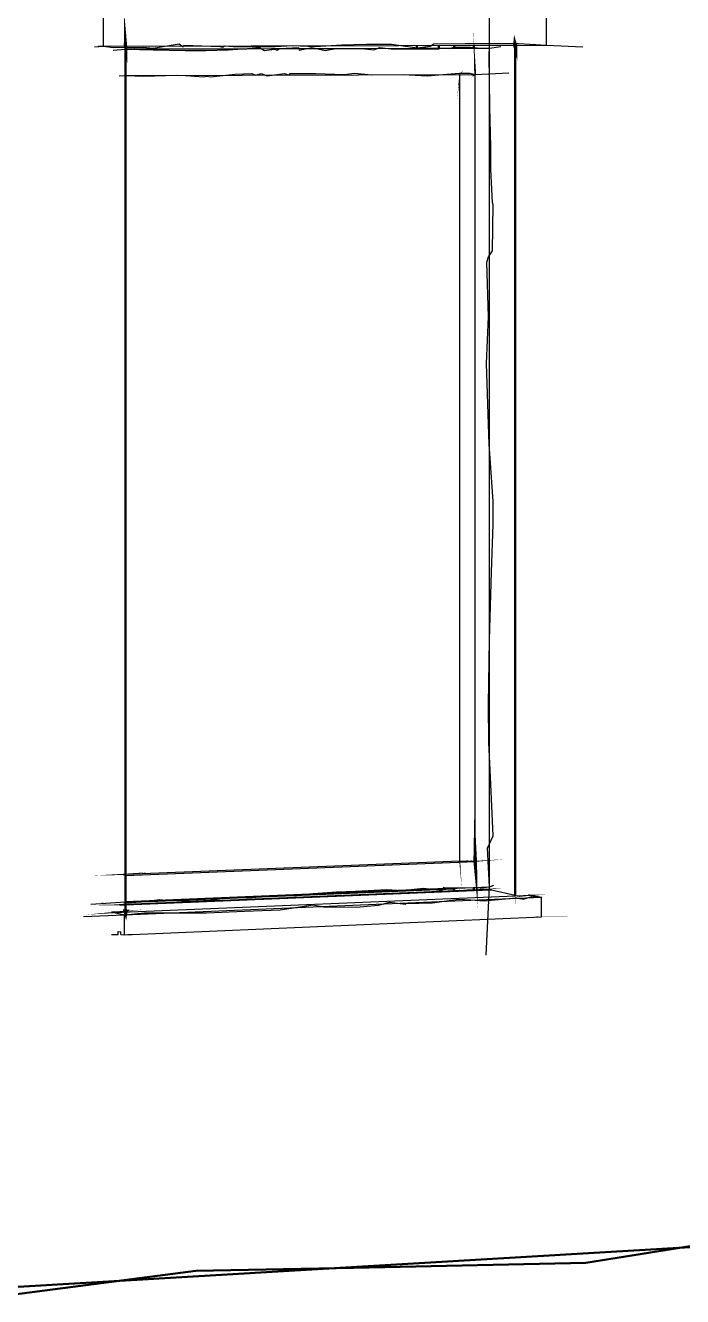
# Model space of a CAD drawing. Header units: inches. Extents: x -877 to 882, y -418 to 410.
# Drawn here: x 562.9 to 611.9, y -192 to -97.2 of the extents above; entities that cross this region are included whole.
import ezdxf

# ---------------------------------------------------------------- set-up
doc = ezdxf.new("R2010")
doc.units = ezdxf.units.IN
doc.header["$LTSCALE"] = 0.5
doc.header["$MEASUREMENT"] = 0
doc.layers.get('0').update_dxf_attribs({"lineweight": 18})
doc.layers.add('A-Glaz-Assm', color=71, linetype='Continuous', lineweight=25)
doc.layers.add('A-Wall', color=113, linetype='Continuous', lineweight=35)

# ---------------------------------------------------------------- blocks, each defined once
blk = doc.blocks.new('*U12')
at = {"color": 7, "linetype": 'Continuous', "lineweight": -3}
for p, q in [((568.3128596452019, -98.71454727682624), (568.3164062859554, -98.71454727682624)), ((596.8088904159173, -161.6297034904251), (596.833989719711, -161.6304537413537)), ((596.833989719711, -161.6304537413537), (597.5772837760804, -161.6522792229135)), ((597.5772837760804, -161.6522792229135), (597.6433058577987, -161.6666021951871)), ((597.6433058577987, -161.6666021951871), (599.4044858104113, -162.048991452577)), ((569.3042821450539, -163.3075373853313), (569.9119853972334, -163.2821311607032)), ((569.9119853972333, -163.2821311607032), (570.3408561098825, -163.2641933430462)), ((569.3042821450539, -164.9813472070749), (569.3044185543137, -164.9813472070749))]:
    blk.add_line(p, q, dxfattribs=at)
at = {"layer": 'A-Glaz-Assm', "color": 252, "linetype": 'Continuous', "lineweight": 25}
for p, q in [((568.6999891243682, -98.71509291386519), (568.6999891243682, -91.64670609684879)), ((601.7404943836037, -98.64985518539049), (601.7404943836037, -91.7254483420386)), ((568.3128596452019, -98.71454727682624), (568.699989124368, -98.71509291386523)), ((568.6999891243682, -98.71509291386519), (601.740494383604, -98.64985518539048)), ((569.4977104753772, -163.3502334836326), (600.5954750572752, -162.048991452577)), ((570.3408561098826, -162.7276275198257), (596.8088904159174, -161.6297034904252)), ((570.3408561098826, -162.7830437815985), (597.5772837760805, -161.6522792229135)), ((600.40300159177, -162.007216116779), (600.5954750572752, -162.048991452577)), ((600.5954750572752, -162.048991452577), (601.365641737815, -162.2160927957689)), ((570.2722422522289, -163.5210860814676), (601.3656417378149, -162.2160927957689)), ((601.365641737815, -163.6779908324932), (601.365641737815, -162.2160927957688)), ((569.3042821450539, -163.3075373853313), (569.4977104753772, -163.3502334836326)), ((569.4977104753772, -163.3502334836326), (570.272242252229, -163.5210860814675)), ((570.2722422522289, -165.0115959604241), (570.2722422522289, -163.5210860814675)), ((570.2722422522289, -165.0115959604241), (601.3656417378149, -163.6779908324932)), ((569.3042821450539, -164.9813472070749), (569.4977104753772, -164.9873833168188)), ((569.4977104753772, -164.9873833168188), (569.7881257893816, -164.9964545325921)), ((569.7881257893818, -164.9964545325921), (569.7881257893818, -164.7756761456891)), ((569.7881257893818, -164.7756761456892), (569.9816905289648, -164.7817122554331)), ((569.9816905289648, -165.0024906423359), (569.9816905289648, -164.781712255433)), ((569.9816905289648, -165.0024906423359), (570.272242252229, -165.0115959604242))]:
    blk.add_line(p, q, dxfattribs=at)
at = {"layer": 'A-Glaz-Assm', "color": 143, "linetype": 'Continuous', "lineweight": 25}
for p, q in [((570.3408561098826, -98.90483819417534), (592.1344179028567, -98.85920929678947)), ((570.3408561098826, -98.92441292294916), (597.5026679109981, -98.86722334079961)), ((592.1344179028566, -98.85920929678946), (597.502667910998, -98.86722334079968)), ((597.502667910998, -161.4383895036279), (597.502667910998, -98.86722334079965)), ((570.3408561098826, -100.9056892161659), (596.4278993534399, -100.8188306200211)), ((596.4278993534398, -159.5335023958704), (596.4278993534398, -100.818830620021)), ((570.3408561098826, -160.5810573061087), (596.4278993534399, -159.5335023958704)), ((595.2746954715263, -159.5006618665859), (596.4278993534399, -159.5335023958704)), ((570.3408561098826, -162.5623335993254), (597.5026679109981, -161.4383895036279))]:
    blk.add_line(p, q, dxfattribs=at)
at = {"layer": 'A-Glaz-Assm', "color": 141, "linetype": 'Continuous', "lineweight": 25}
for p, q in [((595.2751046993056, -159.5006618665859), (595.2751046993056, -100.8226841816089)), ((570.3408561098826, -160.5007463544318), (595.2751046993056, -159.5006618665859))]:
    blk.add_line(p, q, dxfattribs=at)
at = {"layer": 'A-Wall', "color": 15, "linetype": 'Continuous', "lineweight": 50}
for p, q in [((570.3408561098826, -163.2641933430463), (570.3408561098826, -98.71185319394617)), ((596.3288662308624, -98.86548412273783), (596.3288662308624, -98.66052920996574)), ((599.4044858104113, -162.048991452577), (599.4044858104113, -98.654458997907)), ((596.3288662308624, -161.6496192423484), (596.3288662308624, -161.4869512000984)), ((549.8276316289074, -192.0059312928835), (863.6779200489299, -173.549451528081))]:
    blk.add_line(p, q, dxfattribs=at)
at = {"layer": 'A-Wall', "color": 254, "linetype": 'Continuous', "lineweight": 50}
blk.add_line((592.062666632229, -98.85934570604923), (592.062666632229, -98.6689524817553), dxfattribs=at)
at = {"layer": 'A-Wall', "color": 252, "linetype": 'Continuous', "lineweight": 50}
blk.add_line((593.7042156640422, -98.86156235652015), (593.7042156640422, -98.66571276183629), dxfattribs=at)
at = {"layer": 'A-Wall', "color": 51, "linetype": 'Continuous', "lineweight": 50}
for p, q in [((594.8538729052024, -98.8632674722669), (594.8538729052024, -98.66346200905032)), ((570.3408561098826, -162.582078839674), (594.8388678866299, -161.5680806073337)), ((594.5638668189771, -161.5599983586936), (594.83886788663, -161.5680806073337)), ((594.8388678866298, -161.7114126370145), (594.8388678866298, -161.5680806073338)), ((594.8538729052024, -161.7107987953456), (594.8538729052024, -161.5479943438358))]:
    blk.add_line(p, q, dxfattribs=at)
blk = doc.blocks.new('New Napkin Sketch')
at = {"layer": 'A-Wall', "color": 252, "linetype": 'Continuous', "lineweight": 25}
for p, q in [((568.6999891243682, -98.71509291386519), (568.6999891243682, -91.64670609684879)), ((601.7404943836037, -98.64985518539049), (601.7404943836037, -91.7254483420386)), ((568.3128596452019, -98.71454727682624), (568.699989124368, -98.71509291386523)), ((600.40300159177, -162.007216116779), (600.5954750572752, -162.048991452577)), ((600.5954750572752, -162.048991452577), (601.365641737815, -162.2160927957689)), ((601.365641737815, -163.6779908324932), (601.365641737815, -162.2160927957688)), ((569.3042821450539, -163.3075373853313), (569.4977104753772, -163.3502334836326)), ((569.4977104753772, -163.3502334836326), (570.272242252229, -163.5210860814675)), ((570.2722422522289, -165.0115959604241), (570.2722422522289, -163.5210860814675)), ((569.3042821450539, -164.9813472070749), (569.4977104753772, -164.9873833168188)), ((569.4977104753772, -164.9873833168188), (569.7881257893816, -164.9964545325921)), ((569.7881257893818, -164.9964545325921), (569.7881257893818, -164.7756761456891)), ((569.7881257893818, -164.7756761456892), (569.9816905289648, -164.7817122554331)), ((569.9816905289648, -165.0024906423359), (569.9816905289648, -164.781712255433)), ((569.9816905289648, -165.0024906423359), (570.272242252229, -165.0115959604242))]:
    blk.add_line(p, q, dxfattribs=at)
at = {"layer": 'A-Wall', "color": 7, "linetype": 'Continuous', "lineweight": -3}
for p, q in [((568.3128596452019, -98.71454727682624), (568.3164062859554, -98.71454727682624)), ((596.8088904159173, -161.6297034904251), (596.833989719711, -161.6304537413537)), ((596.833989719711, -161.6304537413537), (597.5772837760804, -161.6522792229135)), ((597.5772837760804, -161.6522792229135), (597.6433058577987, -161.6666021951871)), ((597.6433058577987, -161.6666021951871), (599.4044858104113, -162.048991452577)), ((569.3042821450539, -163.3075373853313), (569.9119853972334, -163.2821311607032)), ((569.9119853972333, -163.2821311607032), (570.3408561098825, -163.2641933430462)), ((569.3042821450539, -164.9813472070749), (569.3044185543137, -164.9813472070749))]:
    blk.add_line(p, q, dxfattribs=at)
at = {"layer": 'A-Wall', "color": 254, "linetype": 'Continuous', "lineweight": 50}
blk.add_line((592.062666632229, -98.85934570604923), (592.062666632229, -98.6689524817553), dxfattribs=at)
at = {"layer": 'A-Wall', "color": 143, "linetype": 'Continuous', "lineweight": 25}
for p, q in [((592.1344179028566, -98.85920929678946), (597.502667910998, -98.86722334079968)), ((595.2746954715263, -159.5006618665859), (596.4278993534399, -159.5335023958704))]:
    blk.add_line(p, q, dxfattribs=at)
at = {"layer": 'A-Wall', "color": 252, "linetype": 'Continuous', "lineweight": 50}
blk.add_line((593.7042156640422, -98.86156235652015), (593.7042156640422, -98.66571276183629), dxfattribs=at)
at = {"layer": 'A-Wall', "color": 51, "linetype": 'Continuous', "lineweight": 50}
for p, q in [((594.8538729052024, -98.8632674722669), (594.8538729052024, -98.66346200905032)), ((594.5638668189771, -161.5599983586936), (594.83886788663, -161.5680806073337)), ((594.8388678866298, -161.7114126370145), (594.8388678866298, -161.5680806073338)), ((594.8538729052024, -161.7107987953456), (594.8538729052024, -161.5479943438358))]:
    blk.add_line(p, q, dxfattribs=at)
at = {"layer": 'A-Wall', "color": 15, "linetype": 'Continuous', "lineweight": 50}
for p, q in [((596.3288662308624, -98.86548412273783), (596.3288662308624, -98.66052920996574)), ((596.3288662308624, -161.6496192423484), (596.3288662308624, -161.4869512000984))]:
    blk.add_line(p, q, dxfattribs=at)
at = {"layer": 'A-Wall', "color": 15, "linetype": 'Continuous', "lineweight": 50, "extrusion": (0, 0, -1)}
for points in [[(-570.3942737773945, -163.9454335915755, 0, 0.3179055488802414, 0), (-570.3408561098826, -163.2641933430463, 0.3179055488802414, 0, 0), (-570.6563483585901, -163.1396867389194, 0, 0, 0), (-570.4911801041554, -157.2528096115187, 0, 0, 0), (-570.5062312189441, -154.2250532842641, 0, 0, 0), (-570.3447469415585, -149.5207918919475, 0, 0, 0), (-570.3824535301783, -148.9102761226612, 0, 0, 0), (-570.6114117187565, -142.5226145210668, 0, 0, 0), (-570.6367267482111, -138.6800491516152, 0, 0, 0), (-570.2871626372034, -137.5904193613852, 0, 0, 0), (-570.5463609582432, -131.9852581262334, 0, 0, 0), (-570.5511678587777, -125.689597448891, 0, 0, 0), (-570.4678942171395, -119.2619440108445, 0, 0, 0), (-570.1000678241827, -116.1370646522061, 0, 0, 0), (-570.3528635113137, -111.7064419832, 0, 0, 0), (-570.3505585631065, -109.3494846860906, 0, 0, 0), (-570.5774285080098, -105.6099524716363, 0, 0, 0), (-570.4786900429303, -100.038872949323, 0, 0.2512886056108273, 0), (-570.3408561098826, -98.71185319394617, 0.2512886056108273, 0, 0), (-570.2211268560889, -95.92660893897019, 0, 0, 0)], [(-599.4323746068882, -163.267469694099, 0, 0.04411131133824723, 0), (-599.4044858104113, -162.048991452577, 0.04411131133824723, 0, 0), (-599.450406072751, -155.8008563604918, 0, 0, 0), (-599.1588070883255, -152.4499444609743, 0, 0, 0), (-599.6578646655054, -149.3052722892216, 0, 0, 0), (-599.5106141433143, -149.0475693648476, 0, 0, 0), (-599.581424406252, -145.8773590654543, 0, 0, 0), (-599.1717502757313, -140.6178590661251, 0, 0, 0), (-599.2132884272415, -139.7822592685491, 0, 0, 0), (-599.3643116273759, -139.0530683361426, 0, 0, 0), (-599.6261161295816, -136.0010686124192, 0, 0, 0), (-599.6524281398536, -131.3297194314811, 0, 0, 0), (-599.2838858724491, -129.0231621759356, 0, 0, 0), (-599.450715625813, -126.971405784805, 0, 0, 0), (-599.2174093523797, -126.4536782880897, 0, 0, 0), (-599.4322778715563, -123.8675559231446, 0, 0, 0), (-599.6892649542343, -119.3461465067633, 0, 0, 0), (-599.2506863065471, -117.6350919548388, 0, 0, 0), (-599.1855834281904, -111.5653368149104, 0, 0, 0), (-599.7181694714006, -106.5492229108232, 0, 0, 0), (-599.2806355652979, -106.1262960394407, 0, 0, 0), (-599.514754415519, -105.4942273803343, 0, 0, 0), (-599.5844425486068, -99.79670979783488, 0, 0.3088178735004835, 0), (-599.4044858104113, -98.654458997907, 0.3088178735004835, 0, 0), (-599.3293127843009, -97.86277704104641, 0, 0, 0)]]:
    blk.add_lwpolyline(points, format="xyseb", dxfattribs=at)
at = {"layer": 'A-Wall', "color": 143, "linetype": 'Continuous', "lineweight": 25, "extrusion": (0, 0, -1)}
for points in [[(-597.250651258967, -166.5396381161765), (-597.502667910998, -161.4383895036279), (-597.3422346546508, -158.5480511417377), (-597.7589811157445, -157.6335538891549), (-597.5938407475472, -153.7689484605123), (-597.4397568401716, -150.6695112279648), (-597.4314692685022, -147.8206107244605), (-597.490417963764, -143.0128643623232), (-597.6465451203761, -137.9679483222349), (-597.761539951237, -134.3848147980205), (-597.7711642280144, -132.6894908037776), (-597.553605923797, -129.4556192288165), (-597.4608003977287, -128.4288387470588), (-597.2680284253706, -122.388650274216), (-597.4310491611825, -118.9145536953399), (-597.2948961980411, -114.8217536087653), (-597.4257214365379, -114.4385011581632), (-597.7159964986294, -113.9748554431348), (-597.7670586337542, -110.5498350375545), (-597.7082818005775, -110.3705255950456), (-597.5854004095796, -107.9159530987628), (-597.6006388478106, -106.2231115568655), (-597.5303854464927, -103.2567719616222), (-597.4635119995191, -99.34041694946535), (-597.502667910998, -98.86722334079965), (-597.4962230830902, -96.29425696341404)], [(-569.4151847094436, -99.00684803030778), (-570.3408561098826, -98.92441292294916), (-572.4011466225976, -98.98223314425832), (-574.7949035991603, -99.03208557317704), (-576.327031976081, -99.02992898980061), (-578.0078515763058, -98.97846888135481), (-579.7952252437411, -98.86492050385625), (-580.3297885946295, -98.81550911995087), (-580.7059310350228, -99.03686522881564), (-581.4668417069249, -98.93067554815875), (-581.6432394736041, -99.00892925895836), (-581.8825629234439, -98.89461166668377), (-583.2455604896222, -98.80103076728886), (-583.2855579374955, -99.01804637936868), (-584.2337799564835, -98.81911820830041), (-585.2306037775415, -99.02615307921255), (-585.9021523662242, -98.91893300741961), (-587.9561038957354, -98.87947783457291), (-588.8652020919434, -98.99656658363958), (-589.3237829071164, -98.80459629215667), (-589.7058226710627, -98.87409444628159), (-590.3869305108782, -98.93690334459055), (-591.4585970425748, -98.90262491813526), (-593.7260909374121, -98.90585825407514), (-593.8112248509267, -98.86724926689378), (-594.4797982111229, -98.88239554159576), (-594.9576562132305, -98.75151911098257), (-596.0765535561724, -98.7870210234181), (-597.1306885896934, -98.89083145798641), (-597.5026679109981, -98.86722334079961), (-598.3368215780747, -98.74419699468946)], [(-569.8603440556296, -100.9182958394491), (-570.3408561098826, -100.9056892161659), (-571.7025323589304, -100.9615869222199), (-574.1360660410505, -100.8756371003139), (-574.8262790817344, -100.9096512306918), (-576.1485917677242, -101.0031824812641), (-576.4184465690652, -100.9436875987069), (-576.6919238428246, -100.9917957775135), (-578.5134395760783, -100.8041537835557), (-579.7574146037584, -100.7551649511104), (-580.0716426174174, -100.871414971524), (-580.470814728455, -100.7471290349357), (-580.8977584697064, -100.9295218008352), (-582.208873148444, -100.7444231374173), (-582.5445610832386, -100.8737620072276), (-582.6219925673163, -100.7441224258114), (-584.5325262705742, -100.7504119409816), (-586.6488999155075, -100.8392691376582), (-587.433073858369, -100.7345046192065), (-588.6946142176503, -100.844033761994), (-591.0452217450115, -100.8156109433332), (-592.8333533292092, -100.9311253085885), (-594.3210395173501, -100.8136207246485), (-595.2609802698995, -100.7210361066437), (-596.0320434531739, -100.7196232114229), (-596.4278993534399, -100.8188306200211), (-598.9261491648402, -100.7057913962897)], [(-567.7529197132981, -162.717777156731), (-570.3408561098826, -162.5623335993254), (-570.5466758950074, -162.6399705946437), (-571.7330212043778, -162.5319413692802), (-572.9034821054527, -162.3771643313774), (-573.4638032941496, -162.4533224377846), (-573.6992004178636, -162.4250067115268), (-575.0958199096535, -162.500255055938), (-576.695072060973, -162.4256173477724), (-577.8825045784561, -162.2575747245982), (-579.8255391794467, -162.2394745019328), (-581.2891459527591, -162.0934423982595), (-582.9208399035398, -162.1105038062223), (-583.7719088192375, -161.9789239670153), (-584.3294344527975, -161.9273227165768), (-586.0803628139662, -161.8118243273925), (-587.4992037577116, -161.7618818729657), (-589.8424592096676, -161.6311317281298), (-590.9605080794429, -161.7147518471006), (-592.582029479224, -161.5301252058302), (-593.9320784567235, -161.6979839470018), (-594.1107810813153, -161.457416654808), (-594.1478839016113, -161.5032283335641), (-596.7700523302021, -161.4867609426572), (-596.8505192386838, -161.5189954629379), (-597.5026679109981, -161.4383895036279), (-597.8203396240333, -161.3154254702326)]]:
    blk.add_lwpolyline(points, dxfattribs=at)
for points in [[(-596.6261086317196, -162.98180447923, 0, 0.2702967819995557, 0), (-596.4278993534398, -159.5335023958704, 0.2702967819995557, 0, 0), (-596.3652282015343, -155.6508475661969, 0, 0, 0), (-596.6252485272723, -152.1280030973313, 0, 0, 0), (-596.1419235843922, -150.7004089018352, 0, 0, 0), (-596.2859373227946, -148.1930252470623, 0, 0, 0), (-596.5754879012248, -145.587625522886, 0, 0, 0), (-596.3579173137318, -145.2699244423519, 0, 0, 0), (-596.3438868599345, -142.0226717737465, 0, 0, 0), (-596.2817084759284, -136.9631073575263, 0, 0, 0), (-596.1685330657319, -131.5023400539312, 0, 0, 0), (-596.2285611886197, -128.6170480072539, 0, 0, 0), (-596.4750886258399, -128.3260460022978, 0, 0, 0), (-596.4508802694157, -125.2785884294597, 0, 0, 0), (-596.6861367546072, -120.5270489187318, 0, 0, 0), (-596.6408737580657, -117.795321353734, 0, 0, 0), (-596.3473989530945, -112.6449084051783, 0, 0, 0), (-596.5264977854115, -111.6126038789762, 0, 0, 0), (-596.2347969458629, -109.4876083267749, 0, 0, 0), (-596.2919759727687, -108.8894773584599, 0, 0, 0), (-596.7077468788468, -105.4476260584613, 0, 0, 0), (-596.2908112479962, -102.4419193890436, 0, 0, 0), (-596.153194536421, -101.0026779458123, 0, 0.1435388890720568, 0), (-596.4278993534398, -100.818830620021, 0.1435388890720568, 0, 0), (-596.2925135380483, -97.60060647654052, 0, 0, 0)], [(-569.7882023996335, -98.89821681746196, 0, 0.00816420658255221, 0), (-570.3408561098826, -98.90483819417534, 0.00816420658255221, 0, 0), (-571.359471538985, -98.84109307336438, 0, 0, 0), (-572.8221677649157, -98.89815658356973, 0, 0, 0), (-574.9721421201463, -98.86948511506456, 0, 0, 0), (-576.9792656768701, -98.84789020167955, 0, 0, 0), (-579.1112210905036, -98.82186369015147, 0, 0, 0), (-579.9515310083366, -98.7948833753754, 0, 0, 0), (-581.4224132616208, -98.94972086063702, 0, 0, 0), (-581.9983238450887, -98.85054439040688, 0, 0, 0), (-583.8802489991053, -98.94421576249691, 0, 0, 0), (-585.148269100324, -98.84318451449337, 0, 0, 0), (-585.6117695604097, -98.89971949474962, 0, 0, 0), (-586.4194911309302, -98.96901556215865, 0, 0, 0), (-586.7725442783404, -98.87982340884741, 0, 0, 0), (-588.8048318637758, -98.93268807610303, 0, 0, 0), (-589.968232119693, -98.95965679040557, 0, 0, 0), (-591.2498746577018, -98.75744045096641, 0, 0.02221794874868893, 0), (-592.1344179028567, -98.85920929678947, 0.02221794874868893, 0, 0), (-593.0076910854518, -98.78795343539348, 0, 0, 0)], [(-570.060116962442, -160.6057074511867, 0, 0.04263167694259705, 0), (-570.3408561098826, -160.5810573061087, 0.04263167694259705, 0, 0), (-571.5684654357134, -160.5229457624105, 0, 0, 0), (-573.3122053296077, -160.4201419062596, 0, 0, 0), (-575.6446661330415, -160.2673106158722, 0, 0, 0), (-576.6044213950246, -160.3482003631215, 0, 0, 0), (-578.2911776168527, -160.2561214702201, 0, 0, 0), (-579.7690139886764, -160.2912477891959, 0, 0, 0), (-581.1090526363977, -160.1277118193516, 0, 0, 0), (-583.2954408865919, -160.0149715676417, 0, 0, 0), (-585.6881744701782, -159.921408479316, 0, 0, 0), (-586.4825158038396, -159.9777534578097, 0, 0, 0), (-586.9561020602528, -160.0114535954293, 0, 0, 0), (-588.0442394447854, -159.8102913846804, 0, 0, 0), (-590.6398849894473, -159.6801919316555, 0, 0, 0), (-591.3850537375038, -159.6081649794392, 0, 0, 0), (-592.1918061156298, -159.6796809100063, 0, 0, 0), (-594.6914552720849, -159.5022498176846, 0, 0, 0), (-595.8565842815549, -159.4411011758208, 0, 0.07573785724284764, 0), (-596.4278993534399, -159.5335023958703, 0.07573785724284764, 0, 0), (-598.6738713476514, -159.3754961264355, 0, 0, 0)]]:
    blk.add_lwpolyline(points, format="xyseb", dxfattribs=at)
at = {"layer": 'A-Wall', "color": 252, "linetype": 'Continuous', "lineweight": 25, "extrusion": (0, 0, -1)}
for points in [[(-568.0346837202969, -98.76845257631307), (-568.6999891243682, -98.71509291386519), (-569.4137096595052, -98.8221772044145), (-571.6513892216483, -98.79545423488162), (-572.4017465609877, -98.86852005358809), (-574.3526651412587, -98.54247972855714), (-574.6493326564012, -98.7521653790795), (-574.7001090900662, -98.62751361862293), (-577.3745544107103, -98.7277367419594), (-577.6030445081524, -98.77768297157515), (-577.7677277225505, -98.68542645647504), (-578.373871276366, -98.74856242738367), (-581.0796127485992, -98.7655247241712), (-582.8150797640973, -98.66048656340288), (-584.4900817408462, -98.72689669141276), (-586.4713502803163, -98.60442282242907), (-588.3268134599002, -98.55167273049325), (-590.193776321787, -98.5522618624827), (-592.102530517346, -98.83129516486035), (-593.0699225014773, -98.71909164955126), (-593.3452404972311, -98.53416099428706), (-595.6680614164288, -98.52594457379885), (-598.3377411313392, -98.51068059428519), (-599.6769444854132, -98.51702077417346), (-601.740494383604, -98.64985518539049), (-604.4536612334394, -98.75051107130541)], [(-567.1954742880334, -163.6553183066036), (-570.2722422522289, -163.5210860814676), (-571.7480719069694, -163.3836347824111), (-573.9812775716962, -163.3784168710569), (-576.380388512912, -163.3783559931014), (-579.2242846783041, -163.2628187631821), (-581.8674291281227, -163.1476175345008), (-584.3381161845919, -162.782812901684), (-585.2438047718763, -162.9449584914124), (-585.8518307507666, -162.9364932636957), (-587.5825572811855, -162.9404725025515), (-589.1980434766961, -162.8010905167984), (-589.3228530497881, -162.7760893605824), (-590.0233877922956, -162.57095121096), (-591.2166510756995, -162.729031276101), (-591.2883344814313, -162.688464678787), (-593.2506911628435, -162.6283102761797), (-595.1763495256704, -162.3573900563975), (-596.098901263232, -162.4117147714745), (-597.0959609455838, -162.4746522373986), (-599.4820321781514, -162.2522334455428), (-600.0325949899692, -162.3536257880076), (-600.6546889587867, -162.1480914945874), (-600.8973169997909, -162.1874534191382), (-601.3656417378149, -162.2160927957689), (-601.4010431584853, -162.2238230200871)]]:
    blk.add_lwpolyline(points, dxfattribs=at)
at = {"layer": 'A-Wall', "color": 141, "linetype": 'Continuous', "lineweight": 25, "extrusion": (0, 0, -1)}
for points in [[(-595.4254304185089, -161.5489382079073, 0, 0.07869514227621702, 0), (-595.2751046993056, -159.5006618665859, 0.07869514227621702, 0, 0), (-595.3196499644355, -154.6971153917123, 0, 0, 0), (-595.5266444233206, -150.0189224260996, 0, 0, 0), (-595.4410996071518, -146.0219362450983, 0, 0, 0), (-595.3960976973691, -145.8577231479667, 0, 0, 0), (-595.1137120565559, -145.6385335832021, 0, 0, 0), (-595.323553830863, -143.3904079328307, 0, 0, 0), (-595.1432238541373, -141.7860620907343, 0, 0, 0), (-595.1422210260641, -141.0536394437677, 0, 0, 0), (-595.3342984173611, -136.2178592093699, 0, 0, 0), (-595.4592579583335, -131.2715888103808, 0, 0, 0), (-595.4432306168073, -130.7497600589723, 0, 0, 0), (-595.52023348671, -125.1738568906105, 0, 0, 0), (-595.175851581803, -124.3567310866719, 0, 0, 0), (-595.3909940187825, -122.6152126901559, 0, 0, 0), (-595.4862805933763, -119.6950131537048, 0, 0, 0), (-595.1767648716553, -117.1440692402477, 0, 0, 0), (-595.5101156677578, -112.6202401674675, 0, 0, 0), (-595.4412786835935, -109.3071469177047, 0, 0, 0), (-595.0162765646627, -106.8552322765636, 0, 0, 0), (-595.0666686753386, -102.7778407731937, 0, 0.0664552674905089, 0), (-595.2751046993056, -100.8226841816089, 0.0664552674905089, 0, 0), (-595.5420449973011, -100.5093004084569, 0, 0, 0)], [(-567.9158799117791, -160.597075734196, 0, 0.09436207539738244, 0), (-570.3408561098826, -160.5007463544318, 0.09436207539738244, 0, 0), (-572.0239074663494, -160.3450453800401, 0, 0, 0), (-573.9149915004538, -160.3118020168996, 0, 0, 0), (-575.5675066401798, -160.1814831190574, 0, 0, 0), (-576.821799663145, -160.3575347632655, 0, 0, 0), (-577.2409380444359, -160.1260860121028, 0, 0, 0), (-579.1415606050945, -160.2109409920314, 0, 0, 0), (-580.3439288109636, -160.1546514970252, 0, 0, 0), (-580.5770413523583, -160.1175887423261, 0, 0, 0), (-582.3472378900567, -160.0594994966147, 0, 0, 0), (-583.7249900286758, -159.9596594939702, 0, 0, 0), (-585.1361962108492, -159.8330742191918, 0, 0, 0), (-587.2659053526074, -159.8736042853269, 0, 0, 0), (-587.5870510097614, -159.7567621080454, 0, 0, 0), (-588.7927525543399, -159.6923665109991, 0, 0, 0), (-589.1089822346435, -159.6942938921892, 0, 0, 0), (-590.5140051388958, -159.5674688263182, 0, 0, 0), (-592.4573343958965, -159.5807265802754, 0, 0, 0), (-594.1715232564608, -159.5324521891544, 0, 0.01616047165112348, 0), (-595.2751046993058, -159.5006618665859, 0.01616047165112348, 0, 0), (-597.2237956936502, -159.4062638260447, 0, 0, 0)]]:
    blk.add_lwpolyline(points, format="xyseb", dxfattribs=at)
at = {"layer": 'A-Wall', "color": 252, "linetype": 'Continuous', "lineweight": 25, "extrusion": (0, 0, -1)}
for points in [[(-567.3871628175755, -163.512716720844, 0, 0.09467532743317195, 0), (-569.4977104753772, -163.3502334836326, 0.09467532743317195, 0, 0), (-571.7221063568682, -163.1252587640465, 0, 0, 0), (-573.4612786546544, -163.1871263967886, 0, 0, 0), (-576.250278924994, -163.0932704004379, 0, 0, 0), (-576.4678122121578, -163.0048685460726, 0, 0, 0), (-576.6238705181302, -163.1172829749759, 0, 0, 0), (-577.2965188230161, -162.9676730828998, 0, 0, 0), (-578.6834754294814, -162.9551772884103, 0, 0, 0), (-578.9721636246114, -162.9495529214581, 0, 0, 0), (-581.2936496578947, -162.7932598744312, 0, 0, 0), (-584.1759234748489, -162.7972944737459, 0, 0, 0), (-586.0325907566648, -162.7338656407175, 0, 0, 0), (-588.1261575044082, -162.5222800179011, 0, 0, 0), (-588.814969307107, -162.4249583488965, 0, 0, 0), (-591.0386494871668, -162.3782781640321, 0, 0, 0), (-593.6328342864048, -162.3727195671349, 0, 0, 0), (-595.5877011356449, -162.1204760025775, 0, 0, 0), (-595.8545672715251, -162.2340627281452, 0, 0, 0), (-597.9610774728772, -162.0750616888509, 0, 0, 0), (-599.2150346358316, -162.2353910818176, 0, 0.08296320957171904, 0), (-600.5954750572752, -162.048991452577, 0.08296320957171904, 0, 0), (-601.9466297030417, -162.0147343975966, 0, 0, 0)], [(-567.8937895288486, -162.795132243623, 0, 0.1037251845604433, 0), (-570.3408561098826, -162.7830437815985, 0.1037251845604433, 0, 0), (-573.026201390217, -162.5798203277751, 0, 0, 0), (-573.7354007313844, -162.5806185356453, 0, 0, 0), (-575.5763491819813, -162.5336226714944, 0, 0, 0), (-576.7201778744466, -162.4879832426975, 0, 0, 0), (-577.5145650030255, -162.3927042554556, 0, 0, 0), (-579.8620490336192, -162.5190520652032, 0, 0, 0), (-582.0296328107203, -162.3153216012179, 0, 0, 0), (-584.3116876962326, -162.2134425915399, 0, 0, 0), (-585.0029859060841, -162.0638417503198, 0, 0, 0), (-585.7825598500608, -162.1673063201754, 0, 0, 0), (-585.8678380162107, -162.1776960575911, 0, 0, 0), (-587.9428666685295, -161.9246769086413, 0, 0, 0), (-590.2309536725234, -161.8277015561546, 0, 0, 0), (-590.8308259768233, -161.9769035547921, 0, 0, 0), (-592.3898927263997, -161.9532425584877, 0, 0, 0), (-594.0006671486693, -161.8012303945515, 0, 0, 0), (-594.7740906851047, -161.8247413380409, 0, 0, 0), (-594.9145632643919, -161.8328812220884, 0, 0, 0), (-595.65233586459, -161.6274286441466, 0, 0.1154762130487033, 0), (-597.5772837760805, -161.6522792229135, 0.1154762130487033, 0, 0), (-597.6417115268118, -161.6096997504886, 0, 0, 0)], [(-568.9936740147859, -162.8032171251977, 0, 0.084669975016451, 0), (-570.3408561098825, -162.7276275198257, 0.084669975016451, 0, 0), (-572.7954157392747, -162.700037428942, 0, 0, 0), (-574.9605199669975, -162.5412540937373, 0, 0, 0), (-577.4029992103535, -162.4565168725681, 0, 0, 0), (-579.170081521116, -162.3348288368365, 0, 0, 0), (-580.6992313955511, -162.335046090348, 0, 0, 0), (-581.4446324995223, -162.1479672115208, 0, 0, 0), (-582.4203946914962, -162.3021256019387, 0, 0, 0), (-584.7198789205436, -162.1838089438723, 0, 0, 0), (-585.5547869615548, -162.1355741198152, 0, 0, 0), (-586.7774368696288, -162.0228435886368, 0, 0, 0), (-589.4173950875409, -161.9391957223075, 0, 0, 0), (-589.7876434706874, -161.9425936099259, 0, 0, 0), (-591.2639283964727, -161.8056106530203, 0, 0, 0), (-592.7898245986185, -161.7917622046872, 0, 0, 0), (-593.0213436989754, -161.7883404734422, 0, 0, 0), (-594.3933537239395, -161.7475463091357, 0, 0, 0), (-594.5669369874981, -161.7187576270783, 0, 0, 0), (-595.0523305083542, -161.710509439229, 0, 0, 0), (-595.6422549894744, -161.7663473240606, 0, 0, 0), (-595.9586801744674, -161.7381875517748, 0, 0.0938944991732132, 0), (-596.8088904159173, -161.6297034904252, 0.0938944991732132, 0, 0), (-598.6290366267319, -161.5368737136018, 0, 0, 0)], [(-570.2486806502958, -165.0407606115515, 0, 0.08447491091658521, 0), (-570.2722422522289, -165.0115959604241, 0.08447491091658521, 0, 0), (-571.8412184415905, -164.9493168896939, 0, 0, 0), (-574.2092521493844, -164.7655848284506, 0, 0, 0), (-575.4901333958991, -164.6912442806675, 0, 0, 0), (-576.0963699336224, -164.7443098251187, 0, 0, 0), (-578.239401219601, -164.5655033554617, 0, 0, 0), (-580.1954178917337, -164.5968494163947, 0, 0, 0), (-580.5823856978085, -164.5158919052019, 0, 0, 0), (-583.1108433782691, -164.4706556419144, 0, 0, 0), (-584.707945576651, -164.5166636353344, 0, 0, 0), (-585.9673357439076, -164.464349716445, 0, 0, 0), (-586.8016024371084, -164.3481315965389, 0, 0, 0), (-589.1415404087721, -164.1454788895445, 0, 0, 0), (-591.453730261968, -164.0029388233748, 0, 0, 0), (-594.2253570475488, -164.1303054265583, 0, 0, 0), (-595.3464927983284, -164.0197320539794, 0, 0, 0), (-595.7095068372579, -164.0031260440501, 0, 0, 0), (-596.5665237701738, -163.940785808552, 0, 0, 0), (-597.0198393586528, -163.7244117141067, 0, 0, 0), (-599.149574940731, -163.7697920575167, 0, 0, 0), (-599.5537658219902, -163.6337935830804, 0, 0, 0), (-600.9331826385435, -163.6358911501714, 0, 0.03315739982120519, 0), (-601.3656417378148, -163.6779908324932, 0.03315739982120519, 0, 0), (-604.0147174119926, -163.665489187115, 0, 0, 0)]]:
    blk.add_lwpolyline(points, format="xyseb", dxfattribs=at)
at = {"layer": 'A-Wall', "color": 51, "linetype": 'Continuous', "lineweight": 50, "extrusion": (0, 0, -1)}
blk.add_lwpolyline([(-568.4398770708995, -162.6330783790719, 0, 0.03398327096781153, 0), (-570.3408561098826, -162.582078839674, 0.03398327096781153, 0, 0), (-570.6593537596677, -162.5345614841413, 0, 0, 0), (-573.0304251684787, -162.401969878826, 0, 0, 0), (-573.8920732165574, -162.3334875327264, 0, 0, 0), (-576.3369165531788, -162.4180933952786, 0, 0, 0), (-578.4132914713875, -162.2331498528461, 0, 0, 0), (-579.8595844162713, -162.0859018660476, 0, 0, 0), (-580.9521956403524, -162.1240552222808, 0, 0, 0), (-583.0652046250085, -161.9448224711729, 0, 0, 0), (-583.9206687826338, -162.0960531884661, 0, 0, 0), (-584.117263816475, -162.1087809288829, 0, 0, 0), (-585.4987255648849, -162.0218610284454, 0, 0, 0), (-587.1812695381524, -161.8231193164951, 0, 0, 0), (-587.9636467436252, -161.8478862747501, 0, 0, 0), (-588.4907977236518, -161.7733052732376, 0, 0, 0), (-589.3059594264136, -161.7614409416994, 0, 0, 0), (-589.7723834793389, -161.8499651955087, 0, 0, 0), (-590.8262063940688, -161.6711356860241, 0, 0, 0), (-592.6756723358611, -161.6801563832914, 0, 0, 0), (-593.5238827840102, -161.547575652226, 0, 0, 0), (-593.8648241105147, -161.5085245769711, 0, 0, 0), (-594.1682388495553, -161.4910529854534, 0, 0.01789892858196745, 0), (-594.8388678866299, -161.5680806073337, 0.01789892858196745, 0, 0), (-595.6375558214379, -161.6449378654413, 0, 0, 0)], format="xyseb", dxfattribs=at)
at = {"layer": 'A-Wall', "color": 15, "linetype": 'Continuous', "lineweight": 50, "extrusion": (0, 0, -1)}
blk.add_lwpolyline([(-562.0337053556356, -191.8476014076403), (-575.5749360939426, -190.0889536513789), (-587.3753950135813, -189.8703934863163), (-604.6734069015747, -189.4923634051184), (-620.565872188688, -186.9425045973034), (-621.4696802870819, -188.3477932985451), (-632.1739116856137, -187.3545695792826), (-639.3022337037272, -185.7906725529895), (-656.3365136588935, -186.0982339727264), (-660.0145564957826, -186.1299344936592), (-668.701315998492, -184.0676223929456), (-677.8306759957965, -183.8024040860946), (-687.4033295878979, -184.8370184853694), (-692.4358022963379, -182.7177779626155), (-697.7717579487914, -183.4535452828623), (-705.4115944897075, -182.213568020938), (-706.149804829441, -182.5995232180398), (-720.8612960349453, -181.2275433063036)], dxfattribs=at)

msp = doc.modelspace()

# ---------------------------------------------------------------- block references
msp.add_blockref('New Napkin Sketch', (0, 0))
at = {"color": 7, "linetype": 'Continuous', "lineweight": -3}
msp.add_blockref('*U12', (0, 0), dxfattribs=at)

doc.saveas('drawing.dxf')
